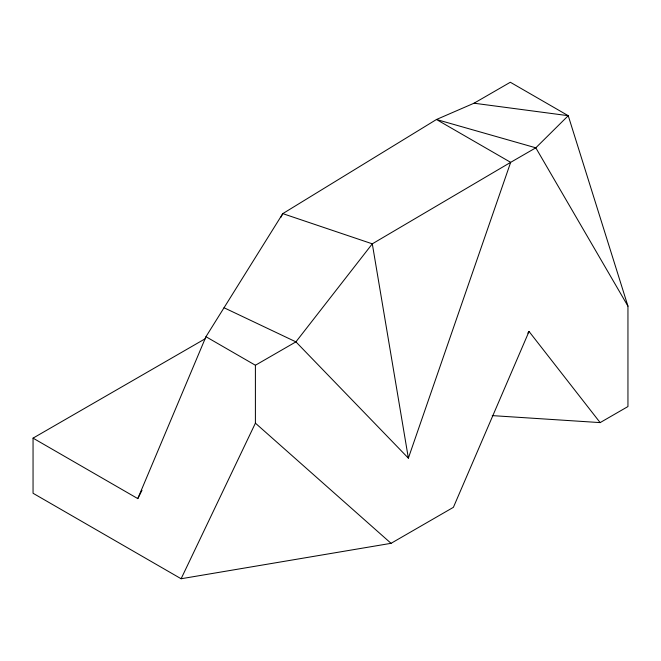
<?xml version="1.0" encoding="UTF-8"?>
<svg xmlns="http://www.w3.org/2000/svg" width="661" height="661" viewBox="0 0 661 661"><rect width="100%" height="100%" fill="white"/><g stroke="black" fill="none" stroke-linecap="round" stroke-linejoin="round"><path stroke-width="0.99" d="M224.038 307.745L295.921 341.861L408.366 458.156L510.664 162.342L535.815 147.816L568.237 115.692L510.325 82.253L474.028 103.215L436.467 119.501L282.776 213.627L205.959 336.705L137.785 498.609L33.05 438.136L33.05 493.263L181.114 578.747L391.048 543.325L453.396 507.326L529.04 331.467L600.147 422.602L627.95 406.548L627.95 306.142L568.237 115.692L474.028 103.215M181.114 578.747L255.402 423.156L255.402 365.252L205.959 336.705M137.785 498.609L141.991 490.33M280.908 217.304L282.776 213.627L372.3 243.835L510.664 162.342L436.467 119.501L535.815 147.816L627.95 306.142M527.808 333.103L529.04 331.467M33.05 438.136L205.472 338.589M255.402 365.252L295.921 341.861L372.3 243.835L408.366 458.156M492.238 415.612L600.147 422.602M255.402 423.156L391.048 543.325"/></g></svg>
